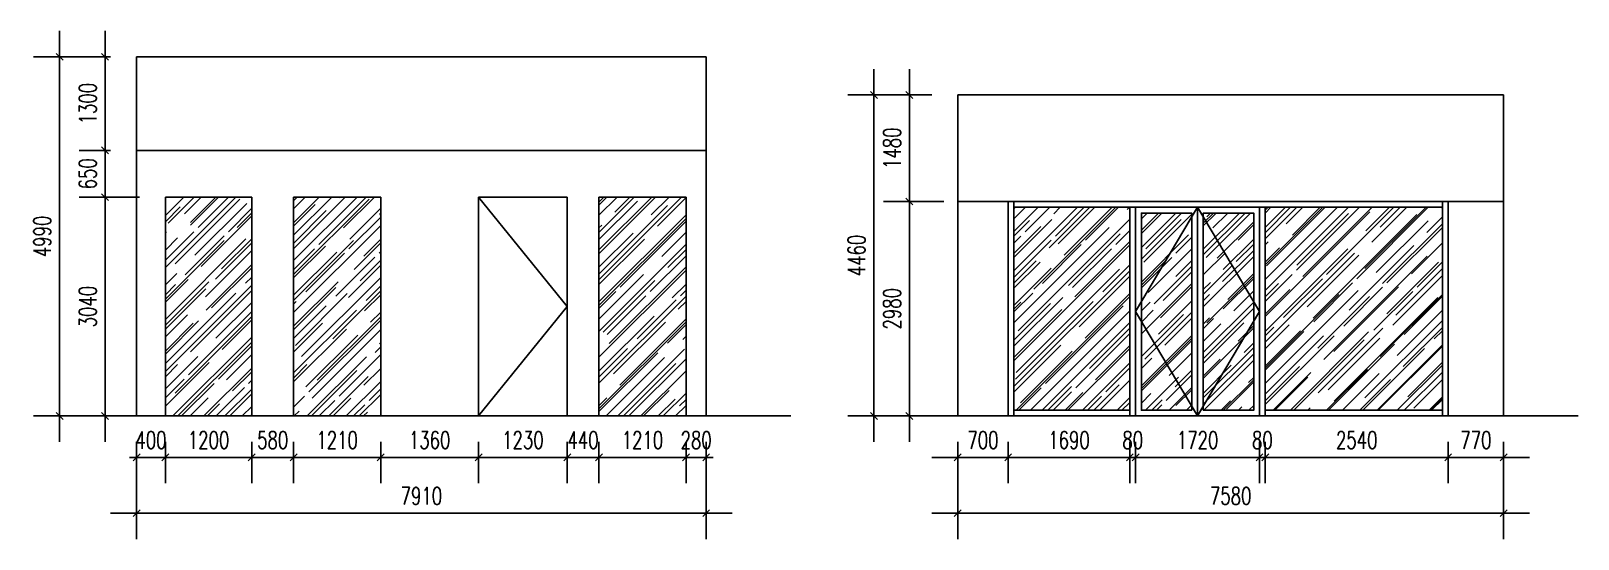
# Model space of a CAD drawing. Header units: millimetres. Extents: x 336896 to 358380, y -326184 to -319124.
import ezdxf

# ---------------------------------------------------------------- set-up
doc = ezdxf.new("R2010")
doc.units = ezdxf.units.MM
doc.header["$LTSCALE"] = 100
doc.header["$PDMODE"] = 35
doc.layers.get('Defpoints').update_dxf_attribs({"color": 250})
doc.layers.add('A-新隔墙', color=4, linetype='Continuous')
doc.styles.add('DIMA', font='romanc.shx', dxfattribs={"width": 0.7})
doc.dimstyles.new('HG-120', dxfattribs={"dimscale": 120, "dimtxt": 2, "dimasz": 0.8, "dimexe": 3, "dimexo": 3, "dimgap": 1, "dimtad": 1, "dimdec": 0, "dimdsep": 46, "dimtxsty": 'DIMA', "dimcen": 0.5, "dimdle": 3, "dimclrd": 5, "dimclre": 5, "dimclrt": 35, "dimadec": 0, "dimazin": 0, "dimtfac": 1, "dimtdec": 0, "dimtix": 1, "dimtmove": 2, "dimatfit": 3, "dimldrblk": 'ARCHTICK', "dimfxl": 1, "dimtvp": 1, "dimtolj": 1, "dimtzin": 0, "dimlwd": -1, "dimarcsym": 0})

# ---------------------------------------------------------------- blocks, each defined once
blk = doc.blocks.new('_ArchTick')
at = {"color": 0, "linetype": 'ByBlock', "transparency": 33554687}
blk.add_lwpolyline([(-0.5, -0.5), (0.5, 0.5)], dxfattribs=at)
blk = doc.blocks.new('*D2')
at = {"layer": 'A-新隔墙', "color": 5, "linetype": 'ByBlock', "lineweight": -2, "ltscale": 0.01, "transparency": 16777216}
blk.add_line((338363, -324834), (338363, -325409), dxfattribs=at)
at = {"layer": 'A-新隔墙', "color": 5, "lineweight": -2, "ltscale": 0.01, "transparency": 16777216}
blk.add_line((338763, -324834), (338763, -325409), dxfattribs=at)
at = {"layer": 'A-新隔墙', "color": 5, "ltscale": 0.01, "transparency": 16777216}
for p, q in [((338363, -325049), (338267, -325049)), ((338363, -325049), (338763, -325049)), ((338763, -325049), (338859, -325049))]:
    blk.add_line(p, q, dxfattribs=at)
at = {"layer": 'Defpoints', "color": 0, "linetype": 'ByBlock', "ltscale": 0.01, "transparency": 16777216}
for p in [(338363, -324474), (338763, -324474), (338763, -325049)]:
    blk.add_point(p, dxfattribs=at)
at = {"layer": 'A-新隔墙', "color": 5, "linetype": 'ByBlock', "ltscale": 0.01, "transparency": 16777216, "xscale": 96, "yscale": 96, "zscale": 96}
blk.add_blockref('_ArchTick', (338363, -325049), dxfattribs=at)
at = {"layer": 'A-新隔墙', "color": 5, "linetype": 'ByBlock', "ltscale": 0.01, "transparency": 16777216, "xscale": 96, "yscale": 96, "zscale": 96, "rotation": 180}
blk.add_blockref('_ArchTick', (338763, -325049), dxfattribs=at)
at = {"layer": 'A-新隔墙', "color": 35, "linetype": 'ByBlock', "ltscale": 0.01, "transparency": 16777216, "insert": (338563, -324809), "char_height": 240, "attachment_point": 5, "style": 'DIMA'}
blk.add_mtext('\\A1;400', dxfattribs=at)
blk = doc.blocks.new('*D3')
at = {"layer": 'A-新隔墙', "color": 5, "linetype": 'ByBlock', "lineweight": -2, "ltscale": 0.01, "transparency": 16777216}
blk.add_line((338763, -324834), (338763, -325409), dxfattribs=at)
at = {"layer": 'A-新隔墙', "color": 5, "lineweight": -2, "ltscale": 0.01, "transparency": 16777216}
blk.add_line((339963, -324834), (339963, -325409), dxfattribs=at)
at = {"layer": 'A-新隔墙', "color": 5, "ltscale": 0.01, "transparency": 16777216}
blk.add_line((338403, -325049), (340323, -325049), dxfattribs=at)
at = {"layer": 'Defpoints', "color": 0, "linetype": 'ByBlock', "ltscale": 0.01, "transparency": 16777216}
for p in [(338763, -324474), (339963, -324474), (339963, -325049)]:
    blk.add_point(p, dxfattribs=at)
at = {"layer": 'A-新隔墙', "color": 5, "linetype": 'ByBlock', "ltscale": 0.01, "transparency": 16777216, "xscale": 96, "yscale": 96, "zscale": 96, "rotation": 180}
blk.add_blockref('_ArchTick', (338763, -325049), dxfattribs=at)
at = {"layer": 'A-新隔墙', "color": 5, "linetype": 'ByBlock', "ltscale": 0.01, "transparency": 16777216, "xscale": 96, "yscale": 96, "zscale": 96}
blk.add_blockref('_ArchTick', (339963, -325049), dxfattribs=at)
at = {"layer": 'A-新隔墙', "color": 35, "linetype": 'ByBlock', "ltscale": 0.01, "transparency": 16777216, "insert": (339363, -324809), "char_height": 240, "attachment_point": 5, "style": 'DIMA'}
blk.add_mtext('\\A1;1200', dxfattribs=at)
blk = doc.blocks.new('*D4')
at = {"layer": 'A-新隔墙', "color": 5, "linetype": 'ByBlock', "lineweight": -2, "ltscale": 0.01, "transparency": 16777216}
blk.add_line((339963, -324834), (339963, -325409), dxfattribs=at)
at = {"layer": 'A-新隔墙', "color": 5, "lineweight": -2, "ltscale": 0.01, "transparency": 16777216}
blk.add_line((340543, -324834), (340543, -325409), dxfattribs=at)
at = {"layer": 'A-新隔墙', "color": 5, "ltscale": 0.01, "transparency": 16777216}
for p, q in [((339963, -325049), (339867, -325049)), ((339963, -325049), (340543, -325049)), ((340543, -325049), (340639, -325049))]:
    blk.add_line(p, q, dxfattribs=at)
at = {"layer": 'Defpoints', "color": 0, "linetype": 'ByBlock', "ltscale": 0.01, "transparency": 16777216}
for p in [(339963, -324474), (340543, -324474), (340543, -325049)]:
    blk.add_point(p, dxfattribs=at)
at = {"layer": 'A-新隔墙', "color": 5, "linetype": 'ByBlock', "ltscale": 0.01, "transparency": 16777216, "xscale": 96, "yscale": 96, "zscale": 96}
blk.add_blockref('_ArchTick', (339963, -325049), dxfattribs=at)
at = {"layer": 'A-新隔墙', "color": 5, "linetype": 'ByBlock', "ltscale": 0.01, "transparency": 16777216, "xscale": 96, "yscale": 96, "zscale": 96, "rotation": 180}
blk.add_blockref('_ArchTick', (340543, -325049), dxfattribs=at)
at = {"layer": 'A-新隔墙', "color": 35, "linetype": 'ByBlock', "ltscale": 0.01, "transparency": 16777216, "insert": (340253, -324809), "char_height": 240, "attachment_point": 5, "style": 'DIMA'}
blk.add_mtext('\\A1;580', dxfattribs=at)
blk = doc.blocks.new('*D5')
at = {"layer": 'A-新隔墙', "color": 5, "linetype": 'ByBlock', "lineweight": -2, "ltscale": 0.01, "transparency": 16777216}
blk.add_line((340543, -324834), (340543, -325409), dxfattribs=at)
at = {"layer": 'A-新隔墙', "color": 5, "lineweight": -2, "ltscale": 0.01, "transparency": 16777216}
blk.add_line((341753, -324834), (341753, -325409), dxfattribs=at)
at = {"layer": 'A-新隔墙', "color": 5, "ltscale": 0.01, "transparency": 16777216}
blk.add_line((340183, -325049), (342113, -325049), dxfattribs=at)
at = {"layer": 'Defpoints', "color": 0, "linetype": 'ByBlock', "ltscale": 0.01, "transparency": 16777216}
for p in [(340543, -324474), (341753, -324474), (341753, -325049)]:
    blk.add_point(p, dxfattribs=at)
at = {"layer": 'A-新隔墙', "color": 5, "linetype": 'ByBlock', "ltscale": 0.01, "transparency": 16777216, "xscale": 96, "yscale": 96, "zscale": 96, "rotation": 180}
blk.add_blockref('_ArchTick', (340543, -325049), dxfattribs=at)
at = {"layer": 'A-新隔墙', "color": 5, "linetype": 'ByBlock', "ltscale": 0.01, "transparency": 16777216, "xscale": 96, "yscale": 96, "zscale": 96}
blk.add_blockref('_ArchTick', (341753, -325049), dxfattribs=at)
at = {"layer": 'A-新隔墙', "color": 35, "linetype": 'ByBlock', "ltscale": 0.01, "transparency": 16777216, "insert": (341148, -324809), "char_height": 240, "attachment_point": 5, "style": 'DIMA'}
blk.add_mtext('\\A1;1210', dxfattribs=at)
blk = doc.blocks.new('*D6')
at = {"layer": 'A-新隔墙', "color": 5, "linetype": 'ByBlock', "lineweight": -2, "ltscale": 0.01, "transparency": 16777216}
blk.add_line((341753, -324834), (341753, -325409), dxfattribs=at)
at = {"layer": 'A-新隔墙', "color": 5, "lineweight": -2, "ltscale": 0.01, "transparency": 16777216}
blk.add_line((343113, -324834), (343113, -325409), dxfattribs=at)
at = {"layer": 'A-新隔墙', "color": 5, "ltscale": 0.01, "transparency": 16777216}
blk.add_line((341393, -325049), (343473, -325049), dxfattribs=at)
at = {"layer": 'Defpoints', "color": 0, "linetype": 'ByBlock', "ltscale": 0.01, "transparency": 16777216}
for p in [(341753, -324474), (343113, -324474), (343113, -325049)]:
    blk.add_point(p, dxfattribs=at)
at = {"layer": 'A-新隔墙', "color": 5, "linetype": 'ByBlock', "ltscale": 0.01, "transparency": 16777216, "xscale": 96, "yscale": 96, "zscale": 96, "rotation": 180}
blk.add_blockref('_ArchTick', (341753, -325049), dxfattribs=at)
at = {"layer": 'A-新隔墙', "color": 5, "linetype": 'ByBlock', "ltscale": 0.01, "transparency": 16777216, "xscale": 96, "yscale": 96, "zscale": 96}
blk.add_blockref('_ArchTick', (343113, -325049), dxfattribs=at)
at = {"layer": 'A-新隔墙', "color": 35, "linetype": 'ByBlock', "ltscale": 0.01, "transparency": 16777216, "insert": (342433, -324809), "char_height": 240, "attachment_point": 5, "style": 'DIMA'}
blk.add_mtext('\\A1;1360', dxfattribs=at)
blk = doc.blocks.new('*D7')
at = {"layer": 'A-新隔墙', "color": 5, "linetype": 'ByBlock', "lineweight": -2, "ltscale": 0.01, "transparency": 16777216}
blk.add_line((343113, -324834), (343113, -325409), dxfattribs=at)
at = {"layer": 'A-新隔墙', "color": 5, "lineweight": -2, "ltscale": 0.01, "transparency": 16777216}
blk.add_line((344343, -324834), (344343, -325409), dxfattribs=at)
at = {"layer": 'A-新隔墙', "color": 5, "ltscale": 0.01, "transparency": 16777216}
blk.add_line((342753, -325049), (344703, -325049), dxfattribs=at)
at = {"layer": 'Defpoints', "color": 0, "linetype": 'ByBlock', "ltscale": 0.01, "transparency": 16777216}
for p in [(343113, -324474), (344343, -324474), (344343, -325049)]:
    blk.add_point(p, dxfattribs=at)
at = {"layer": 'A-新隔墙', "color": 5, "linetype": 'ByBlock', "ltscale": 0.01, "transparency": 16777216, "xscale": 96, "yscale": 96, "zscale": 96, "rotation": 180}
blk.add_blockref('_ArchTick', (343113, -325049), dxfattribs=at)
at = {"layer": 'A-新隔墙', "color": 5, "linetype": 'ByBlock', "ltscale": 0.01, "transparency": 16777216, "xscale": 96, "yscale": 96, "zscale": 96}
blk.add_blockref('_ArchTick', (344343, -325049), dxfattribs=at)
at = {"layer": 'A-新隔墙', "color": 35, "linetype": 'ByBlock', "ltscale": 0.01, "transparency": 16777216, "insert": (343728, -324809), "char_height": 240, "attachment_point": 5, "style": 'DIMA'}
blk.add_mtext('\\A1;1230', dxfattribs=at)
blk = doc.blocks.new('*D8')
at = {"layer": 'A-新隔墙', "color": 5, "linetype": 'ByBlock', "lineweight": -2, "ltscale": 0.01, "transparency": 16777216}
blk.add_line((344343, -324834), (344343, -325409), dxfattribs=at)
at = {"layer": 'A-新隔墙', "color": 5, "lineweight": -2, "ltscale": 0.01, "transparency": 16777216}
blk.add_line((344783, -324834), (344783, -325409), dxfattribs=at)
at = {"layer": 'A-新隔墙', "color": 5, "ltscale": 0.01, "transparency": 16777216}
for p, q in [((344343, -325049), (344247, -325049)), ((344343, -325049), (344783, -325049)), ((344783, -325049), (344879, -325049))]:
    blk.add_line(p, q, dxfattribs=at)
at = {"layer": 'Defpoints', "color": 0, "linetype": 'ByBlock', "ltscale": 0.01, "transparency": 16777216}
for p in [(344343, -324474), (344783, -324474), (344783, -325049)]:
    blk.add_point(p, dxfattribs=at)
at = {"layer": 'A-新隔墙', "color": 5, "linetype": 'ByBlock', "ltscale": 0.01, "transparency": 16777216, "xscale": 96, "yscale": 96, "zscale": 96}
blk.add_blockref('_ArchTick', (344343, -325049), dxfattribs=at)
at = {"layer": 'A-新隔墙', "color": 5, "linetype": 'ByBlock', "ltscale": 0.01, "transparency": 16777216, "xscale": 96, "yscale": 96, "zscale": 96, "rotation": 180}
blk.add_blockref('_ArchTick', (344783, -325049), dxfattribs=at)
at = {"layer": 'A-新隔墙', "color": 35, "linetype": 'ByBlock', "ltscale": 0.01, "transparency": 16777216, "insert": (344563, -324809), "char_height": 240, "attachment_point": 5, "style": 'DIMA'}
blk.add_mtext('\\A1;440', dxfattribs=at)
blk = doc.blocks.new('*D9')
at = {"layer": 'A-新隔墙', "color": 5, "linetype": 'ByBlock', "lineweight": -2, "ltscale": 0.01, "transparency": 16777216}
blk.add_line((344783, -324834), (344783, -325409), dxfattribs=at)
at = {"layer": 'A-新隔墙', "color": 5, "lineweight": -2, "ltscale": 0.01, "transparency": 16777216}
blk.add_line((345993, -324834), (345993, -325409), dxfattribs=at)
at = {"layer": 'A-新隔墙', "color": 5, "ltscale": 0.01, "transparency": 16777216}
blk.add_line((344423, -325049), (346353, -325049), dxfattribs=at)
at = {"layer": 'Defpoints', "color": 0, "linetype": 'ByBlock', "ltscale": 0.01, "transparency": 16777216}
for p in [(344783, -324474), (345993, -324474), (345993, -325049)]:
    blk.add_point(p, dxfattribs=at)
at = {"layer": 'A-新隔墙', "color": 5, "linetype": 'ByBlock', "ltscale": 0.01, "transparency": 16777216, "xscale": 96, "yscale": 96, "zscale": 96, "rotation": 180}
blk.add_blockref('_ArchTick', (344783, -325049), dxfattribs=at)
at = {"layer": 'A-新隔墙', "color": 5, "linetype": 'ByBlock', "ltscale": 0.01, "transparency": 16777216, "xscale": 96, "yscale": 96, "zscale": 96}
blk.add_blockref('_ArchTick', (345993, -325049), dxfattribs=at)
at = {"layer": 'A-新隔墙', "color": 35, "linetype": 'ByBlock', "ltscale": 0.01, "transparency": 16777216, "insert": (345388, -324809), "char_height": 240, "attachment_point": 5, "style": 'DIMA'}
blk.add_mtext('\\A1;1210', dxfattribs=at)
blk = doc.blocks.new('*D10')
at = {"layer": 'A-新隔墙', "color": 5, "linetype": 'ByBlock', "lineweight": -2, "ltscale": 0.01, "transparency": 16777216}
blk.add_line((345993, -324834), (345993, -325409), dxfattribs=at)
at = {"layer": 'A-新隔墙', "color": 5, "lineweight": -2, "ltscale": 0.01, "transparency": 16777216}
blk.add_line((346273, -324834), (346273, -325409), dxfattribs=at)
at = {"layer": 'A-新隔墙', "color": 5, "ltscale": 0.01, "transparency": 16777216}
for p, q in [((345993, -325049), (345897, -325049)), ((345993, -325049), (346273, -325049)), ((346273, -325049), (346369, -325049))]:
    blk.add_line(p, q, dxfattribs=at)
at = {"layer": 'Defpoints', "color": 0, "linetype": 'ByBlock', "ltscale": 0.01, "transparency": 16777216}
for p in [(345993, -324474), (346273, -324474), (346273, -325049)]:
    blk.add_point(p, dxfattribs=at)
at = {"layer": 'A-新隔墙', "color": 5, "linetype": 'ByBlock', "ltscale": 0.01, "transparency": 16777216, "xscale": 96, "yscale": 96, "zscale": 96}
blk.add_blockref('_ArchTick', (345993, -325049), dxfattribs=at)
at = {"layer": 'A-新隔墙', "color": 5, "linetype": 'ByBlock', "ltscale": 0.01, "transparency": 16777216, "xscale": 96, "yscale": 96, "zscale": 96, "rotation": 180}
blk.add_blockref('_ArchTick', (346273, -325049), dxfattribs=at)
at = {"layer": 'A-新隔墙', "color": 35, "linetype": 'ByBlock', "ltscale": 0.01, "transparency": 16777216, "insert": (346133, -324809), "char_height": 240, "attachment_point": 5, "style": 'DIMA'}
blk.add_mtext('\\A1;280', dxfattribs=at)
blk = doc.blocks.new('*D11')
at = {"layer": 'A-新隔墙', "color": 5, "ltscale": 0.01, "transparency": 16777216}
blk.add_line((337926, -324834), (337926, -321074), dxfattribs=at)
at = {"layer": 'A-新隔墙', "color": 5, "lineweight": -2, "ltscale": 0.01, "transparency": 16777216}
blk.add_line((338403, -321434), (337566, -321434), dxfattribs=at)
at = {"layer": 'A-新隔墙', "color": 5, "linetype": 'ByBlock', "lineweight": -2, "ltscale": 0.01, "transparency": 16777216}
blk.add_line((338403, -324474), (337566, -324474), dxfattribs=at)
at = {"layer": 'Defpoints', "color": 0, "linetype": 'ByBlock', "ltscale": 0.01, "transparency": 16777216}
for p in [(337926, -321434), (338763, -321434), (338763, -324474)]:
    blk.add_point(p, dxfattribs=at)
at = {"layer": 'A-新隔墙', "color": 5, "linetype": 'ByBlock', "ltscale": 0.01, "transparency": 16777216, "xscale": 96, "yscale": 96, "zscale": 96}
for p, rotation in [((337926, -321434), 90), ((337926, -324474), 270)]:
    blk.add_blockref('_ArchTick', p, dxfattribs=dict(at, rotation=rotation))
at = {"layer": 'A-新隔墙', "color": 35, "linetype": 'ByBlock', "ltscale": 0.01, "transparency": 16777216, "insert": (337686, -322954), "char_height": 240, "attachment_point": 5, "rotation": 90, "style": 'DIMA'}
blk.add_mtext('\\A1;3040', dxfattribs=at)
blk = doc.blocks.new('*D12')
at = {"layer": 'A-新隔墙', "color": 5, "ltscale": 0.01, "transparency": 16777216}
for p, q in [((337926, -320784), (337926, -320688)), ((337926, -321434), (337926, -320784)), ((337926, -321434), (337926, -321530))]:
    blk.add_line(p, q, dxfattribs=at)
at = {"layer": 'A-新隔墙', "color": 5, "lineweight": -2, "ltscale": 0.01, "transparency": 16777216}
blk.add_line((338003, -320784), (337566, -320784), dxfattribs=at)
at = {"layer": 'A-新隔墙', "color": 5, "linetype": 'ByBlock', "lineweight": -2, "ltscale": 0.01, "transparency": 16777216}
blk.add_line((338403, -321434), (337566, -321434), dxfattribs=at)
at = {"layer": 'Defpoints', "color": 0, "linetype": 'ByBlock', "ltscale": 0.01, "transparency": 16777216}
for p in [(337926, -320784), (338363, -320784), (338763, -321434)]:
    blk.add_point(p, dxfattribs=at)
at = {"layer": 'A-新隔墙', "color": 5, "linetype": 'ByBlock', "ltscale": 0.01, "transparency": 16777216, "xscale": 96, "yscale": 96, "zscale": 96}
for p, rotation in [((337926, -320784), 270), ((337926, -321434), 90)]:
    blk.add_blockref('_ArchTick', p, dxfattribs=dict(at, rotation=rotation))
at = {"layer": 'A-新隔墙', "color": 35, "linetype": 'ByBlock', "ltscale": 0.01, "transparency": 16777216, "insert": (337686, -321109), "char_height": 240, "attachment_point": 5, "rotation": 90, "style": 'DIMA'}
blk.add_mtext('\\A1;650', dxfattribs=at)
blk = doc.blocks.new('*D13')
at = {"layer": 'A-新隔墙', "color": 5, "lineweight": -2, "ltscale": 0.01, "transparency": 16777216}
blk.add_line((338363, -325344), (338363, -326184), dxfattribs=at)
at = {"layer": 'A-新隔墙', "color": 5, "linetype": 'ByBlock', "lineweight": -2, "ltscale": 0.01, "transparency": 16777216}
blk.add_line((346273, -325344), (346273, -326184), dxfattribs=at)
at = {"layer": 'A-新隔墙', "color": 5, "ltscale": 0.01, "transparency": 16777216}
blk.add_line((346633, -325824), (338003, -325824), dxfattribs=at)
at = {"layer": 'Defpoints', "color": 0, "linetype": 'ByBlock', "ltscale": 0.01, "transparency": 16777216}
for p in [(338363, -324474), (346273, -324474), (338363, -325824)]:
    blk.add_point(p, dxfattribs=at)
at = {"layer": 'A-新隔墙', "color": 5, "linetype": 'ByBlock', "ltscale": 0.01, "transparency": 16777216, "xscale": 96, "yscale": 96, "zscale": 96, "rotation": 180}
blk.add_blockref('_ArchTick', (338363, -325824), dxfattribs=at)
at = {"layer": 'A-新隔墙', "color": 5, "linetype": 'ByBlock', "ltscale": 0.01, "transparency": 16777216, "xscale": 96, "yscale": 96, "zscale": 96}
blk.add_blockref('_ArchTick', (346273, -325824), dxfattribs=at)
at = {"layer": 'A-新隔墙', "color": 35, "linetype": 'ByBlock', "ltscale": 0.01, "transparency": 16777216, "insert": (342318, -325584), "char_height": 240, "attachment_point": 5, "style": 'DIMA'}
blk.add_mtext('\\A1;7910', dxfattribs=at)
blk = doc.blocks.new('*D14')
at = {"layer": 'A-新隔墙', "color": 5, "ltscale": 0.01, "transparency": 16777216}
blk.add_line((337294, -324834), (337294, -319124), dxfattribs=at)
at = {"layer": 'A-新隔墙', "color": 5, "lineweight": -2, "ltscale": 0.01, "transparency": 16777216}
blk.add_line((337774, -319484), (336934, -319484), dxfattribs=at)
at = {"layer": 'A-新隔墙', "color": 5, "linetype": 'ByBlock', "lineweight": -2, "ltscale": 0.01, "transparency": 16777216}
blk.add_line((337774, -324474), (336934, -324474), dxfattribs=at)
at = {"layer": 'Defpoints', "color": 0, "linetype": 'ByBlock', "ltscale": 0.01, "transparency": 16777216}
for p in [(337294, -319484), (338363, -319484), (338363, -324474)]:
    blk.add_point(p, dxfattribs=at)
at = {"layer": 'A-新隔墙', "color": 5, "linetype": 'ByBlock', "ltscale": 0.01, "transparency": 16777216, "xscale": 96, "yscale": 96, "zscale": 96}
for p, rotation in [((337294, -319484), 90), ((337294, -324474), 270)]:
    blk.add_blockref('_ArchTick', p, dxfattribs=dict(at, rotation=rotation))
at = {"layer": 'A-新隔墙', "color": 35, "linetype": 'ByBlock', "ltscale": 0.01, "transparency": 16777216, "insert": (337054, -321979), "char_height": 240, "attachment_point": 5, "rotation": 90, "style": 'DIMA'}
blk.add_mtext('\\A1;4990', dxfattribs=at)
blk = doc.blocks.new('*D15')
at = {"layer": 'A-新隔墙', "color": 5, "ltscale": 0.01, "transparency": 16777216}
blk.add_line((337926, -321144), (337926, -319124), dxfattribs=at)
at = {"layer": 'A-新隔墙', "color": 5, "lineweight": -2, "ltscale": 0.01, "transparency": 16777216}
blk.add_line((338003, -319484), (337566, -319484), dxfattribs=at)
at = {"layer": 'A-新隔墙', "color": 5, "linetype": 'ByBlock', "lineweight": -2, "ltscale": 0.01, "transparency": 16777216}
blk.add_line((338003, -320784), (337566, -320784), dxfattribs=at)
at = {"layer": 'Defpoints', "color": 0, "linetype": 'ByBlock', "ltscale": 0.01, "transparency": 16777216}
for p in [(337926, -319484), (338363, -319484), (338363, -320784)]:
    blk.add_point(p, dxfattribs=at)
at = {"layer": 'A-新隔墙', "color": 5, "linetype": 'ByBlock', "ltscale": 0.01, "transparency": 16777216, "xscale": 96, "yscale": 96, "zscale": 96}
for p, rotation in [((337926, -319484), 90), ((337926, -320784), 270)]:
    blk.add_blockref('_ArchTick', p, dxfattribs=dict(at, rotation=rotation))
at = {"layer": 'A-新隔墙', "color": 35, "linetype": 'ByBlock', "ltscale": 0.01, "transparency": 16777216, "insert": (337686, -320134), "char_height": 240, "attachment_point": 5, "rotation": 90, "style": 'DIMA'}
blk.add_mtext('\\A1;1300', dxfattribs=at)
blk = doc.blocks.new('*D16')
at = {"layer": 'A-新隔墙', "color": 5, "ltscale": 0.01, "transparency": 16777216}
blk.add_line((349095, -324834), (349095, -321134), dxfattribs=at)
at = {"layer": 'A-新隔墙', "color": 5, "lineweight": -2, "ltscale": 0.01, "transparency": 16777216}
blk.add_line((349575, -321494), (348735, -321494), dxfattribs=at)
at = {"layer": 'A-新隔墙', "color": 5, "linetype": 'ByBlock', "lineweight": -2, "ltscale": 0.01, "transparency": 16777216}
blk.add_line((349575, -324474), (348735, -324474), dxfattribs=at)
at = {"layer": 'Defpoints', "color": 0, "linetype": 'ByBlock', "ltscale": 0.01, "transparency": 16777216}
for p in [(349095, -321494), (350466, -321494), (350466, -324474)]:
    blk.add_point(p, dxfattribs=at)
at = {"layer": 'A-新隔墙', "color": 5, "linetype": 'ByBlock', "ltscale": 0.01, "transparency": 16777216, "xscale": 96, "yscale": 96, "zscale": 96}
for p, rotation in [((349095, -321494), 90), ((349095, -324474), 270)]:
    blk.add_blockref('_ArchTick', p, dxfattribs=dict(at, rotation=rotation))
at = {"layer": 'A-新隔墙', "color": 35, "linetype": 'ByBlock', "ltscale": 0.01, "transparency": 16777216, "insert": (348855, -322984), "char_height": 240, "attachment_point": 5, "rotation": 90, "style": 'DIMA'}
blk.add_mtext('\\A1;2980', dxfattribs=at)
blk = doc.blocks.new('*D17')
at = {"layer": 'A-新隔墙', "color": 5, "ltscale": 0.01, "transparency": 16777216}
blk.add_line((349095, -321854), (349095, -319654), dxfattribs=at)
at = {"layer": 'A-新隔墙', "color": 5, "lineweight": -2, "ltscale": 0.01, "transparency": 16777216}
blk.add_line((349406, -320014), (348735, -320014), dxfattribs=at)
at = {"layer": 'A-新隔墙', "color": 5, "linetype": 'ByBlock', "lineweight": -2, "ltscale": 0.01, "transparency": 16777216}
blk.add_line((349575, -321494), (348735, -321494), dxfattribs=at)
at = {"layer": 'Defpoints', "color": 0, "linetype": 'ByBlock', "ltscale": 0.01, "transparency": 16777216}
for p in [(349095, -320014), (349766, -320014), (350466, -321494)]:
    blk.add_point(p, dxfattribs=at)
at = {"layer": 'A-新隔墙', "color": 5, "linetype": 'ByBlock', "ltscale": 0.01, "transparency": 16777216, "xscale": 96, "yscale": 96, "zscale": 96}
for p, rotation in [((349095, -320014), 90), ((349095, -321494), 270)]:
    blk.add_blockref('_ArchTick', p, dxfattribs=dict(at, rotation=rotation))
at = {"layer": 'A-新隔墙', "color": 35, "linetype": 'ByBlock', "ltscale": 0.01, "transparency": 16777216, "insert": (348855, -320754), "char_height": 240, "attachment_point": 5, "rotation": 90, "style": 'DIMA'}
blk.add_mtext('\\A1;1480', dxfattribs=at)
blk = doc.blocks.new('*D18')
at = {"layer": 'A-新隔墙', "color": 5, "ltscale": 0.01, "transparency": 16777216}
blk.add_line((348602, -319654), (348602, -324834), dxfattribs=at)
at = {"layer": 'A-新隔墙', "color": 5, "linetype": 'ByBlock', "lineweight": -2, "ltscale": 0.01, "transparency": 16777216}
blk.add_line((349082, -320014), (348242, -320014), dxfattribs=at)
at = {"layer": 'A-新隔墙', "color": 5, "lineweight": -2, "ltscale": 0.01, "transparency": 16777216}
blk.add_line((349082, -324474), (348242, -324474), dxfattribs=at)
at = {"layer": 'Defpoints', "color": 0, "linetype": 'ByBlock', "ltscale": 0.01, "transparency": 16777216}
for p in [(349766, -320014), (348602, -324474), (349766, -324474)]:
    blk.add_point(p, dxfattribs=at)
at = {"layer": 'A-新隔墙', "color": 5, "linetype": 'ByBlock', "ltscale": 0.01, "transparency": 16777216, "xscale": 96, "yscale": 96, "zscale": 96}
for p, rotation in [((348602, -320014), 90), ((348602, -324474), 270)]:
    blk.add_blockref('_ArchTick', p, dxfattribs=dict(at, rotation=rotation))
at = {"layer": 'A-新隔墙', "color": 35, "linetype": 'ByBlock', "ltscale": 0.01, "transparency": 16777216, "insert": (348362, -322244), "char_height": 240, "attachment_point": 5, "rotation": 90, "style": 'DIMA'}
blk.add_mtext('\\A1;4460', dxfattribs=at)
blk = doc.blocks.new('*D19')
at = {"layer": 'A-新隔墙', "color": 5, "linetype": 'ByBlock', "lineweight": -2, "ltscale": 0.01, "transparency": 16777216}
blk.add_line((349766, -324834), (349766, -325409), dxfattribs=at)
at = {"layer": 'A-新隔墙', "color": 5, "lineweight": -2, "ltscale": 0.01, "transparency": 16777216}
blk.add_line((350466, -324834), (350466, -325409), dxfattribs=at)
at = {"layer": 'A-新隔墙', "color": 5, "ltscale": 0.01, "transparency": 16777216}
blk.add_line((349406, -325049), (350826, -325049), dxfattribs=at)
at = {"layer": 'Defpoints', "color": 0, "linetype": 'ByBlock', "ltscale": 0.01, "transparency": 16777216}
for p in [(349766, -324474), (350466, -324474), (350466, -325049)]:
    blk.add_point(p, dxfattribs=at)
at = {"layer": 'A-新隔墙', "color": 5, "linetype": 'ByBlock', "ltscale": 0.01, "transparency": 16777216, "xscale": 96, "yscale": 96, "zscale": 96, "rotation": 180}
blk.add_blockref('_ArchTick', (349766, -325049), dxfattribs=at)
at = {"layer": 'A-新隔墙', "color": 5, "linetype": 'ByBlock', "ltscale": 0.01, "transparency": 16777216, "xscale": 96, "yscale": 96, "zscale": 96}
blk.add_blockref('_ArchTick', (350466, -325049), dxfattribs=at)
at = {"layer": 'A-新隔墙', "color": 35, "linetype": 'ByBlock', "ltscale": 0.01, "transparency": 16777216, "insert": (350116, -324809), "char_height": 240, "attachment_point": 5, "style": 'DIMA'}
blk.add_mtext('\\A1;700', dxfattribs=at)
blk = doc.blocks.new('*D20')
at = {"layer": 'A-新隔墙', "color": 5, "linetype": 'ByBlock', "lineweight": -2, "ltscale": 0.01, "transparency": 16777216}
blk.add_line((350466, -324834), (350466, -325409), dxfattribs=at)
at = {"layer": 'A-新隔墙', "color": 5, "lineweight": -2, "ltscale": 0.01, "transparency": 16777216}
blk.add_line((352156, -324834), (352156, -325409), dxfattribs=at)
at = {"layer": 'A-新隔墙', "color": 5, "ltscale": 0.01, "transparency": 16777216}
blk.add_line((350106, -325049), (352516, -325049), dxfattribs=at)
at = {"layer": 'Defpoints', "color": 0, "linetype": 'ByBlock', "ltscale": 0.01, "transparency": 16777216}
for p in [(350466, -324474), (352156, -324474), (352156, -325049)]:
    blk.add_point(p, dxfattribs=at)
at = {"layer": 'A-新隔墙', "color": 5, "linetype": 'ByBlock', "ltscale": 0.01, "transparency": 16777216, "xscale": 96, "yscale": 96, "zscale": 96, "rotation": 180}
blk.add_blockref('_ArchTick', (350466, -325049), dxfattribs=at)
at = {"layer": 'A-新隔墙', "color": 5, "linetype": 'ByBlock', "ltscale": 0.01, "transparency": 16777216, "xscale": 96, "yscale": 96, "zscale": 96}
blk.add_blockref('_ArchTick', (352156, -325049), dxfattribs=at)
at = {"layer": 'A-新隔墙', "color": 35, "linetype": 'ByBlock', "ltscale": 0.01, "transparency": 16777216, "insert": (351311, -324809), "char_height": 240, "attachment_point": 5, "style": 'DIMA'}
blk.add_mtext('\\A1;1690', dxfattribs=at)
blk = doc.blocks.new('*D21')
at = {"layer": 'A-新隔墙', "color": 5, "linetype": 'ByBlock', "lineweight": -2, "ltscale": 0.01, "transparency": 16777216}
blk.add_line((352156, -324834), (352156, -325409), dxfattribs=at)
at = {"layer": 'A-新隔墙', "color": 5, "lineweight": -2, "ltscale": 0.01, "transparency": 16777216}
blk.add_line((352236, -324834), (352236, -325409), dxfattribs=at)
at = {"layer": 'A-新隔墙', "color": 5, "ltscale": 0.01, "transparency": 16777216}
for p, q in [((352156, -325049), (352060, -325049)), ((352156, -325049), (352236, -325049)), ((352236, -325049), (352332, -325049))]:
    blk.add_line(p, q, dxfattribs=at)
at = {"layer": 'Defpoints', "color": 0, "linetype": 'ByBlock', "ltscale": 0.01, "transparency": 16777216}
for p in [(352156, -324474), (352236, -324474), (352236, -325049)]:
    blk.add_point(p, dxfattribs=at)
at = {"layer": 'A-新隔墙', "color": 5, "linetype": 'ByBlock', "ltscale": 0.01, "transparency": 16777216, "xscale": 96, "yscale": 96, "zscale": 96}
blk.add_blockref('_ArchTick', (352156, -325049), dxfattribs=at)
at = {"layer": 'A-新隔墙', "color": 5, "linetype": 'ByBlock', "ltscale": 0.01, "transparency": 16777216, "xscale": 96, "yscale": 96, "zscale": 96, "rotation": 180}
blk.add_blockref('_ArchTick', (352236, -325049), dxfattribs=at)
at = {"layer": 'A-新隔墙', "color": 35, "linetype": 'ByBlock', "ltscale": 0.01, "transparency": 16777216, "insert": (352196, -324809), "char_height": 240, "attachment_point": 5, "style": 'DIMA'}
blk.add_mtext('\\A1;80', dxfattribs=at)
blk = doc.blocks.new('*D22')
at = {"layer": 'A-新隔墙', "color": 5, "linetype": 'ByBlock', "lineweight": -2, "ltscale": 0.01, "transparency": 16777216}
blk.add_line((352236, -324834), (352236, -325409), dxfattribs=at)
at = {"layer": 'A-新隔墙', "color": 5, "lineweight": -2, "ltscale": 0.01, "transparency": 16777216}
blk.add_line((353956, -324834), (353956, -325409), dxfattribs=at)
at = {"layer": 'A-新隔墙', "color": 5, "ltscale": 0.01, "transparency": 16777216}
blk.add_line((351876, -325049), (354316, -325049), dxfattribs=at)
at = {"layer": 'Defpoints', "color": 0, "linetype": 'ByBlock', "ltscale": 0.01, "transparency": 16777216}
for p in [(352236, -324474), (353956, -324474), (353956, -325049)]:
    blk.add_point(p, dxfattribs=at)
at = {"layer": 'A-新隔墙', "color": 5, "linetype": 'ByBlock', "ltscale": 0.01, "transparency": 16777216, "xscale": 96, "yscale": 96, "zscale": 96, "rotation": 180}
blk.add_blockref('_ArchTick', (352236, -325049), dxfattribs=at)
at = {"layer": 'A-新隔墙', "color": 5, "linetype": 'ByBlock', "ltscale": 0.01, "transparency": 16777216, "xscale": 96, "yscale": 96, "zscale": 96}
blk.add_blockref('_ArchTick', (353956, -325049), dxfattribs=at)
at = {"layer": 'A-新隔墙', "color": 35, "linetype": 'ByBlock', "ltscale": 0.01, "transparency": 16777216, "insert": (353096, -324809), "char_height": 240, "attachment_point": 5, "style": 'DIMA'}
blk.add_mtext('\\A1;1720', dxfattribs=at)
blk = doc.blocks.new('*D23')
at = {"layer": 'A-新隔墙', "color": 5, "linetype": 'ByBlock', "lineweight": -2, "ltscale": 0.01, "transparency": 16777216}
blk.add_line((353956, -324834), (353956, -325409), dxfattribs=at)
at = {"layer": 'A-新隔墙', "color": 5, "lineweight": -2, "ltscale": 0.01, "transparency": 16777216}
blk.add_line((354036, -324834), (354036, -325409), dxfattribs=at)
at = {"layer": 'A-新隔墙', "color": 5, "ltscale": 0.01, "transparency": 16777216}
for p, q in [((353956, -325049), (353860, -325049)), ((353956, -325049), (354036, -325049)), ((354036, -325049), (354132, -325049))]:
    blk.add_line(p, q, dxfattribs=at)
at = {"layer": 'Defpoints', "color": 0, "linetype": 'ByBlock', "ltscale": 0.01, "transparency": 16777216}
for p in [(353956, -324474), (354036, -324474), (354036, -325049)]:
    blk.add_point(p, dxfattribs=at)
at = {"layer": 'A-新隔墙', "color": 5, "linetype": 'ByBlock', "ltscale": 0.01, "transparency": 16777216, "xscale": 96, "yscale": 96, "zscale": 96}
blk.add_blockref('_ArchTick', (353956, -325049), dxfattribs=at)
at = {"layer": 'A-新隔墙', "color": 5, "linetype": 'ByBlock', "ltscale": 0.01, "transparency": 16777216, "xscale": 96, "yscale": 96, "zscale": 96, "rotation": 180}
blk.add_blockref('_ArchTick', (354036, -325049), dxfattribs=at)
at = {"layer": 'A-新隔墙', "color": 35, "linetype": 'ByBlock', "ltscale": 0.01, "transparency": 16777216, "insert": (353996, -324809), "char_height": 240, "attachment_point": 5, "style": 'DIMA'}
blk.add_mtext('\\A1;80', dxfattribs=at)
blk = doc.blocks.new('*D24')
at = {"layer": 'A-新隔墙', "color": 5, "linetype": 'ByBlock', "lineweight": -2, "ltscale": 0.01, "transparency": 16777216}
blk.add_line((354036, -324834), (354036, -325409), dxfattribs=at)
at = {"layer": 'A-新隔墙', "color": 5, "lineweight": -2, "ltscale": 0.01, "transparency": 16777216}
blk.add_line((356576, -324834), (356576, -325409), dxfattribs=at)
at = {"layer": 'A-新隔墙', "color": 5, "ltscale": 0.01, "transparency": 16777216}
blk.add_line((353676, -325049), (356936, -325049), dxfattribs=at)
at = {"layer": 'Defpoints', "color": 0, "linetype": 'ByBlock', "ltscale": 0.01, "transparency": 16777216}
for p in [(354036, -324474), (356576, -324474), (356576, -325049)]:
    blk.add_point(p, dxfattribs=at)
at = {"layer": 'A-新隔墙', "color": 5, "linetype": 'ByBlock', "ltscale": 0.01, "transparency": 16777216, "xscale": 96, "yscale": 96, "zscale": 96, "rotation": 180}
blk.add_blockref('_ArchTick', (354036, -325049), dxfattribs=at)
at = {"layer": 'A-新隔墙', "color": 5, "linetype": 'ByBlock', "ltscale": 0.01, "transparency": 16777216, "xscale": 96, "yscale": 96, "zscale": 96}
blk.add_blockref('_ArchTick', (356576, -325049), dxfattribs=at)
at = {"layer": 'A-新隔墙', "color": 35, "linetype": 'ByBlock', "ltscale": 0.01, "transparency": 16777216, "insert": (355306, -324809), "char_height": 240, "attachment_point": 5, "style": 'DIMA'}
blk.add_mtext('\\A1;2540', dxfattribs=at)
blk = doc.blocks.new('*D25')
at = {"layer": 'A-新隔墙', "color": 5, "linetype": 'ByBlock', "lineweight": -2, "ltscale": 0.01, "transparency": 16777216}
blk.add_line((356576, -324834), (356576, -325409), dxfattribs=at)
at = {"layer": 'A-新隔墙', "color": 5, "lineweight": -2, "ltscale": 0.01, "transparency": 16777216}
blk.add_line((357346, -324834), (357346, -325409), dxfattribs=at)
at = {"layer": 'A-新隔墙', "color": 5, "ltscale": 0.01, "transparency": 16777216}
blk.add_line((356216, -325049), (357706, -325049), dxfattribs=at)
at = {"layer": 'Defpoints', "color": 0, "linetype": 'ByBlock', "ltscale": 0.01, "transparency": 16777216}
for p in [(356576, -324474), (357346, -324474), (357346, -325049)]:
    blk.add_point(p, dxfattribs=at)
at = {"layer": 'A-新隔墙', "color": 5, "linetype": 'ByBlock', "ltscale": 0.01, "transparency": 16777216, "xscale": 96, "yscale": 96, "zscale": 96, "rotation": 180}
blk.add_blockref('_ArchTick', (356576, -325049), dxfattribs=at)
at = {"layer": 'A-新隔墙', "color": 5, "linetype": 'ByBlock', "ltscale": 0.01, "transparency": 16777216, "xscale": 96, "yscale": 96, "zscale": 96}
blk.add_blockref('_ArchTick', (357346, -325049), dxfattribs=at)
at = {"layer": 'A-新隔墙', "color": 35, "linetype": 'ByBlock', "ltscale": 0.01, "transparency": 16777216, "insert": (356961, -324809), "char_height": 240, "attachment_point": 5, "style": 'DIMA'}
blk.add_mtext('\\A1;770', dxfattribs=at)
blk = doc.blocks.new('*D26')
at = {"layer": 'A-新隔墙', "color": 5, "lineweight": -2, "ltscale": 0.01, "transparency": 16777216}
blk.add_line((349766, -325344), (349766, -326184), dxfattribs=at)
at = {"layer": 'A-新隔墙', "color": 5, "linetype": 'ByBlock', "lineweight": -2, "ltscale": 0.01, "transparency": 16777216}
blk.add_line((357346, -325344), (357346, -326184), dxfattribs=at)
at = {"layer": 'A-新隔墙', "color": 5, "ltscale": 0.01, "transparency": 16777216}
blk.add_line((357706, -325824), (349406, -325824), dxfattribs=at)
at = {"layer": 'Defpoints', "color": 0, "linetype": 'ByBlock', "ltscale": 0.01, "transparency": 16777216}
for p in [(349766, -324474), (357346, -324474), (349766, -325824)]:
    blk.add_point(p, dxfattribs=at)
at = {"layer": 'A-新隔墙', "color": 5, "linetype": 'ByBlock', "ltscale": 0.01, "transparency": 16777216, "xscale": 96, "yscale": 96, "zscale": 96, "rotation": 180}
blk.add_blockref('_ArchTick', (349766, -325824), dxfattribs=at)
at = {"layer": 'A-新隔墙', "color": 5, "linetype": 'ByBlock', "ltscale": 0.01, "transparency": 16777216, "xscale": 96, "yscale": 96, "zscale": 96}
blk.add_blockref('_ArchTick', (357346, -325824), dxfattribs=at)
at = {"layer": 'A-新隔墙', "color": 35, "linetype": 'ByBlock', "ltscale": 0.01, "transparency": 16777216, "insert": (353556, -325584), "char_height": 240, "attachment_point": 5, "style": 'DIMA'}
blk.add_mtext('\\A1;7580', dxfattribs=at)

msp = doc.modelspace()

# ---------------------------------------------------------------- hatches: boundary and pattern name
at = {"layer": 'A-新隔墙', "linetype": 'ByBlock', "ltscale": 0.01}
h = msp.add_hatch(dxfattribs=at)
h.set_pattern_fill('AR-RROOF', color=250, scale=10, angle=45, style=0)
h.set_pattern_definition([(45, (-9680.62, -651.05), (215.52615, 574.73639), [3810, -508, 1270, -254]), (45, (-9531.54, -322.37), (-418.47994, 59.2697), [762, -83.82, 1524, -190.5]), (45, (-9743.48, -408.58), (813.611205, 1054.28207), [2032, -355.6, 1016, -254])])
h.paths.add_polyline_path([(341753, -321433.9), (340543, -321433.9), (340543, -324473.9), (341753, -324473.9)])
h.paths.add_polyline_path([(338763, -324473.9), (339963, -324473.9), (339963, -321433.9), (338763, -321433.9)])
h.paths.add_polyline_path([(344783, -324473.9), (345993, -324473.9), (345993, -321433.9), (344783, -321433.9)])
h = msp.add_hatch(dxfattribs=at)
h.set_pattern_fill('AR-RROOF', color=250, scale=10, angle=45, style=0)
h.set_pattern_definition([(45, (-3217.9, 0), (215.52615, 574.73639), [3810, -508, 1270, -254]), (45, (-3068.84, 328.68), (-418.47994, 59.2697), [762, -83.82, 1524, -190.5]), (45, (-3280.77, 242.47), (813.611205, 1054.28207), [2032, -355.6, 1016, -254])])
h.paths.add_polyline_path([(352155.5, -321573.9), (350545.5, -321573.9), (350545.5, -324393.9), (352155.5, -324393.9)])
h.paths.add_polyline_path([(356495.5, -321573.9), (354035.5, -321573.9), (354035.5, -324393.9), (356495.5, -324393.9)])
h.paths.add_polyline_path([(353875.5, -321653.9), (353175.5, -321653.9), (353175.5, -321708.8), (353875.5, -322889)])
h.paths.add_polyline_path([(353875.5, -322889), (353175.5, -321708.8), (353175.5, -324339), (353875.5, -323158.8)])
h.paths.add_polyline_path([(353875.5, -323158.8), (353175.5, -324339), (353175.5, -324393.9), (353875.5, -324393.9)])
h.paths.add_polyline_path([(352315.5, -323158.8), (352315.5, -324393.9), (353015.5, -324393.9), (353015.5, -324339)])
h.paths.add_polyline_path([(353015.5, -321708.8), (352315.5, -322889), (352315.5, -323158.8), (353015.5, -324339)])
h.paths.add_polyline_path([(353015.5, -321708.8), (353015.5, -321653.9), (352315.5, -321653.9), (352315.5, -322889)])

# ---------------------------------------------------------------- linework, layer by layer
for p, q in [((338363, -319483.9), (338363, -324473.9)), ((338363, -319483.9), (346273, -319483.9)), ((346273, -319483.9), (346273, -324473.9)), ((349765.5, -320013.9), (357345.5, -320013.9)), ((349765.5, -321493.9), (349765.5, -320013.9)), ((357345.5, -321493.9), (357345.5, -320013.9)), ((338363, -320783.9), (346273, -320783.9)), ((338763, -321433.9), (338763, -324473.9)), ((338763, -321433.9), (339963, -321433.9)), ((339963, -321433.9), (339963, -324473.9)), ((340543, -321433.9), (340543, -324473.9)), ((341753, -321433.9), (340543, -321433.9)), ((341753, -321433.9), (341753, -324473.9)), ((343113, -321433.9), (343113, -324473.9)), ((343113, -321433.9), (344343, -321433.9)), ((344343, -321433.9), (344343, -324473.9)), ((344783, -321433.9), (344783, -324473.9)), ((345993, -321433.9), (344783, -321433.9)), ((345993, -321433.9), (345993, -324473.9)), ((349765.5, -321493.9), (357345.5, -321493.9)), ((349765.5, -324473.9), (349765.5, -321493.9)), ((357345.5, -324473.9), (357345.5, -321493.9))]:
    msp.add_line(p, q, dxfattribs=at)
at = {"layer": 'A-新隔墙', "color": 2, "linetype": 'ByBlock', "ltscale": 0.01}
for p, q in [((350465.5, -324473.9), (350465.5, -321493.9)), ((356575.5, -324473.9), (356575.5, -321493.9))]:
    msp.add_line(p, q, dxfattribs=at)
at = {"layer": 'A-新隔墙', "color": 146, "linetype": 'ByBlock', "ltscale": 0.01}
for p, q in [((350545.5, -324473.9), (350545.5, -321493.9)), ((350545.5, -321573.9), (356495.5, -321573.9)), ((352155.5, -324473.9), (352155.5, -321573.9)), ((352235.5, -324473.9), (352235.5, -321573.9)), ((353095.5, -324473.9), (353095.5, -321573.9)), ((353955.5, -324473.9), (353955.5, -321573.9)), ((354035.5, -324473.9), (354035.5, -321573.9)), ((356495.5, -324473.9), (356495.5, -321493.9)), ((350545.5, -324393.9), (352155.5, -324393.9)), ((354035.5, -324393.9), (356495.5, -324393.9))]:
    msp.add_line(p, q, dxfattribs=at)
at = {"layer": 'A-新隔墙', "color": 6, "linetype": 'ByBlock', "ltscale": 0.01}
for p, q in [((337217.7, -324473.9), (347446.8, -324473.9)), ((349044.3, -324473.9), (358379.6, -324473.9))]:
    msp.add_line(p, q, dxfattribs=at)
at = {"layer": 'A-新隔墙', "color": 250, "linetype": 'ByBlock', "ltscale": 0.01}
for points in [[(343113, -321433.9), (344343, -322953.9), (343113, -324473.9)], [(353095.5, -321573.9), (352235.5, -323023.9), (353095.5, -324473.9)], [(353095.5, -321573.9), (353955.5, -323023.9), (353095.5, -324473.9)]]:
    msp.add_lwpolyline(points, dxfattribs=at)
at = {"layer": 'A-新隔墙', "color": 146, "linetype": 'ByBlock', "ltscale": 0.01}
for points in [[(353015.5, -324393.9), (352315.5, -324393.9), (352315.5, -321653.9), (353015.5, -321653.9)], [(353175.5, -324393.9), (353875.5, -324393.9), (353875.5, -321653.9), (353175.5, -321653.9)]]:
    msp.add_lwpolyline(points, close=True, dxfattribs=at)

# ---------------------------------------------------------------- dimensions: what is measured, and where the dimension line sits
at = {"layer": 'A-新隔墙', "linetype": 'ByBlock', "ltscale": 0.01}
for base, p1, p2, picture, middle in [((337293.8, -319483.9), (338363, -324473.9), (338363, -319483.9), '*D14', (337053.8, -321978.9)), ((337926.3, -319483.9), (338363, -320783.9), (338363, -319483.9), '*D15', (337686.3, -320133.9)), ((348602.1, -324473.9), (349765.5, -320013.9), (349765.5, -324473.9), '*D18', (348362.1, -322243.9)), ((349094.6, -320013.9), (350465.5, -321493.9), (349765.5, -320013.9), '*D17', (348854.6, -320753.9)), ((337926.3, -320783.9), (338763, -321433.9), (338363, -320783.9), '*D12', (337686.3, -321108.9)), ((337926.3, -321433.9), (338763, -324473.9), (338763, -321433.9), '*D11', (337686.3, -322953.9)), ((349094.6, -321493.9), (350465.5, -324473.9), (350465.5, -321493.9), '*D16', (348854.6, -322983.9))]:
    dim = msp.add_linear_dim(base=base, p1=p1, p2=p2, angle=90, dimstyle='HG-120', dxfattribs=at)
    dim.commit()
    dim.dimension.update_dxf_attribs({"geometry": picture, "text_midpoint": middle})
for base, p1, p2, picture, middle in [((338363, -325824), (346273, -324473.9), (338363, -324473.9), '*D13', (342318, -325584)), ((338763, -325049.1), (338363, -324473.9), (338763, -324473.9), '*D2', (338563, -324809.1)), ((339963, -325049.1), (338763, -324473.9), (339963, -324473.9), '*D3', (339363, -324809.1)), ((340543, -325049.1), (339963, -324473.9), (340543, -324473.9), '*D4', (340253, -324809.1)), ((341753, -325049.1), (340543, -324473.9), (341753, -324473.9), '*D5', (341148, -324809.1)), ((343113, -325049.1), (341753, -324473.9), (343113, -324473.9), '*D6', (342433, -324809.1)), ((344343, -325049.1), (343113, -324473.9), (344343, -324473.9), '*D7', (343728, -324809.1)), ((344783, -325049.1), (344343, -324473.9), (344783, -324473.9), '*D8', (344563, -324809.1)), ((345993, -325049.1), (344783, -324473.9), (345993, -324473.9), '*D9', (345388, -324809.1)), ((346273, -325049.1), (345993, -324473.9), (346273, -324473.9), '*D10', (346133, -324809.1)), ((350465.5, -325049.1), (349765.5, -324473.9), (350465.5, -324473.9), '*D19', (350115.5, -324809.1)), ((349765.5, -325824), (357345.5, -324473.9), (349765.5, -324473.9), '*D26', (353555.5, -325584)), ((352155.5, -325049.1), (350465.5, -324473.9), (352155.5, -324473.9), '*D20', (351310.5, -324809.1)), ((353955.5, -325049.1), (352235.5, -324473.9), (353955.5, -324473.9), '*D22', (353095.5, -324809.1)), ((352235.5, -325049.1), (352155.5, -324473.9), (352235.5, -324473.9), '*D21', (352195.5, -324809.1)), ((356575.5, -325049.1), (354035.5, -324473.9), (356575.5, -324473.9), '*D24', (355305.5, -324809.1)), ((354035.5, -325049.1), (353955.5, -324473.9), (354035.5, -324473.9), '*D23', (353995.5, -324809.1)), ((357345.5, -325049.1), (356575.5, -324473.9), (357345.5, -324473.9), '*D25', (356960.5, -324809.1))]:
    dim = msp.add_linear_dim(base=base, p1=p1, p2=p2, dimstyle='HG-120', dxfattribs=at)
    dim.commit()
    dim.dimension.update_dxf_attribs({"geometry": picture, "text_midpoint": middle})

doc.saveas('drawing.dxf')
